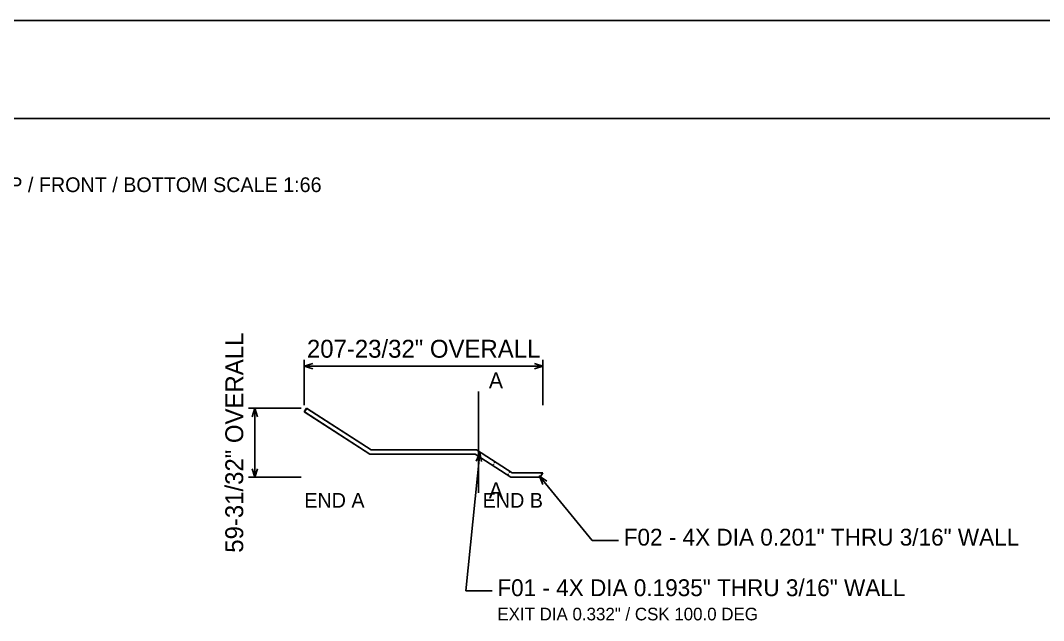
# Model space of a CAD drawing. Header units: inches. Extents: x 31 to 2213, y 31 to 1421.
# Drawn here: x 557 to 1447, y 898 to 1421 of the extents above; entities that cross this region are included whole.
import ezdxf
from ezdxf.enums import TextEntityAlignment as Align

# ---------------------------------------------------------------- set-up
doc = ezdxf.new("R2010")
doc.units = ezdxf.units.IN
doc.header["$MEASUREMENT"] = 0

msp = doc.modelspace()

# ---------------------------------------------------------------- linework, layer by layer
at = {"layer": 'ANNOTATION'}
for p, q in [((803.64, 1085.99), (803.64, 1125.41)), ((803.64, 1119.91), (810.97, 1122.2)), ((1004.03, 1122.2), (1011.36, 1119.91)), ((1011.36, 1085.99), (1011.36, 1125.41)), ((803.64, 1119.91), (1011.36, 1119.91)), ((810.97, 1117.61), (803.64, 1119.91)), ((1011.36, 1119.91), (1004.03, 1117.61)), ((955.14, 1097.91), (955.14, 1009.51)), ((800.89, 1083.24), (755.06, 1083.24)), ((758.26, 1075.91), (760.56, 1083.24)), ((760.56, 1083.24), (760.56, 1023.26)), ((760.56, 1083.24), (762.85, 1075.91)), ((956.35, 1044.36), (944.17, 924.26)), ((953.33, 1037.29), (956.35, 1044.36)), ((956.35, 1044.36), (957.89, 1036.83)), ((760.56, 1023.26), (758.26, 1030.59)), ((762.85, 1030.59), (760.56, 1023.26)), ((1008.23, 1024.06), (1054.17, 968.26)), ((1011.12, 1016.94), (1008.23, 1024.06)), ((1008.23, 1024.06), (1014.66, 1019.85)), ((800.89, 1023.26), (755.06, 1023.26)), ((1054.17, 968.26), (1077.08, 968.26)), ((944.17, 924.26), (967.08, 924.26))]:
    msp.add_line(p, q, dxfattribs=at)
at = {"layer": 'OUTLINE'}
for p, q in [((31.17, 1420.83), (2212.83, 1420.83)), ((31.17, 1335.58), (2212.83, 1335.58)), ((805.61, 1083.24), (803.64, 1080.19)), ((803.64, 1080.19), (805.61, 1083.24)), ((803.64, 1080.19), (803.8, 1080.09)), ((803.64, 1080.19), (860.66, 1043.32)), ((805.76, 1083.14), (803.8, 1080.09)), ((803.8, 1080.09), (805.76, 1083.14)), ((803.8, 1080.09), (860.66, 1043.32)), ((805.76, 1083.14), (805.61, 1083.24)), ((805.61, 1083.24), (861.73, 1046.94)), ((805.76, 1083.14), (861.73, 1046.94)), ((860.66, 1043.32), (952.36, 1043.32)), ((860.66, 1043.32), (952.36, 1043.32)), ((861.73, 1046.94), (953.43, 1046.94)), ((861.73, 1046.94), (953.43, 1046.94)), ((952.36, 1043.32), (983.37, 1023.26)), ((952.36, 1043.32), (983.37, 1023.26)), ((953.43, 1046.94), (984.44, 1026.89)), ((953.43, 1046.94), (984.44, 1026.89)), ((956.19, 1044.48), (956.2, 1044.49)), ((956.19, 1044.47), (956.19, 1044.48)), ((956.19, 1044.48), (956.19, 1044.48)), ((956.19, 1044.46), (956.19, 1044.47)), ((956.19, 1044.45), (956.19, 1044.46)), ((956.19, 1044.44), (956.19, 1044.45)), ((956.19, 1044.43), (956.19, 1044.44)), ((956.19, 1044.44), (956.19, 1044.44)), ((956.19, 1044.42), (956.19, 1044.43)), ((956.2, 1044.41), (956.19, 1044.42)), ((956.2, 1044.51), (956.2, 1044.52)), ((956.2, 1044.52), (956.21, 1044.52)), ((956.2, 1044.5), (956.2, 1044.51)), ((956.2, 1044.49), (956.2, 1044.5)), ((956.2, 1044.4), (956.2, 1044.41)), ((956.2, 1044.39), (956.2, 1044.4)), ((956.2, 1044.4), (956.2, 1044.4)), ((956.21, 1044.38), (956.2, 1044.39)), ((956.21, 1044.54), (956.22, 1044.55)), ((956.21, 1044.53), (956.21, 1044.54)), ((956.21, 1044.52), (956.21, 1044.53)), ((956.21, 1044.37), (956.21, 1044.38)), ((956.22, 1044.37), (956.21, 1044.37)), ((956.22, 1044.55), (956.23, 1044.56)), ((956.28, 1044.51), (956.22, 1044.55)), ((956.22, 1044.55), (956.22, 1044.55)), ((956.22, 1044.36), (956.22, 1044.37)), ((956.23, 1044.35), (956.22, 1044.36)), ((956.23, 1044.56), (956.24, 1044.57)), ((956.23, 1044.56), (956.23, 1044.56)), ((956.24, 1044.34), (956.23, 1044.35)), ((956.23, 1044.35), (956.23, 1044.35)), ((956.24, 1044.57), (956.24, 1044.58)), ((956.24, 1044.58), (956.25, 1044.58)), ((956.25, 1044.33), (956.24, 1044.34)), ((956.24, 1044.34), (956.24, 1044.34)), ((956.25, 1044.58), (956.26, 1044.59)), ((956.26, 1044.32), (956.25, 1044.33)), ((956.25, 1044.33), (956.25, 1044.33)), ((956.26, 1044.59), (956.27, 1044.6)), ((956.26, 1044.59), (956.26, 1044.59)), ((956.27, 1044.32), (956.26, 1044.32)), ((956.27, 1044.6), (956.28, 1044.6)), ((956.27, 1044.31), (956.27, 1044.32)), ((956.28, 1044.31), (956.27, 1044.31)), ((956.28, 1044.6), (956.29, 1044.61)), ((956.28, 1044.6), (956.28, 1044.6)), ((956.29, 1044.3), (956.28, 1044.31)), ((956.29, 1044.61), (956.3, 1044.61)), ((956.3, 1044.3), (956.29, 1044.3)), ((956.3, 1044.61), (956.31, 1044.61)), ((956.31, 1044.3), (956.3, 1044.3)), ((956.3, 1044.3), (956.3, 1044.3)), ((956.31, 1044.61), (956.31, 1044.62)), ((956.31, 1044.62), (956.32, 1044.62)), ((956.32, 1044.29), (956.31, 1044.3)), ((956.32, 1044.62), (956.33, 1044.62)), ((956.33, 1044.29), (956.32, 1044.29)), ((956.33, 1044.62), (956.34, 1044.62)), ((956.34, 1044.29), (956.33, 1044.29)), ((956.33, 1044.29), (956.33, 1044.29)), ((956.34, 1044.62), (956.35, 1044.62)), ((956.35, 1044.29), (956.34, 1044.29)), ((956.35, 1044.62), (956.35, 1044.62)), ((956.35, 1044.62), (956.36, 1044.62)), ((956.36, 1044.29), (956.35, 1044.29)), ((956.36, 1044.62), (956.37, 1044.62)), ((956.37, 1044.29), (956.36, 1044.29)), ((956.37, 1044.62), (956.38, 1044.62)), ((956.38, 1044.29), (956.37, 1044.29)), ((956.38, 1044.62), (956.39, 1044.62)), ((956.39, 1044.29), (956.38, 1044.29)), ((956.38, 1044.29), (956.38, 1044.29)), ((956.39, 1044.62), (956.39, 1044.62)), ((956.39, 1044.62), (956.4, 1044.61)), ((956.4, 1044.29), (956.39, 1044.29)), ((956.4, 1044.61), (956.41, 1044.61)), ((956.41, 1044.3), (956.4, 1044.29)), ((956.41, 1044.61), (956.42, 1044.61)), ((956.42, 1044.3), (956.41, 1044.3)), ((956.42, 1044.61), (956.43, 1044.61)), ((956.43, 1044.31), (956.42, 1044.3)), ((956.42, 1044.3), (956.42, 1044.3)), ((956.43, 1044.61), (956.43, 1044.6)), ((956.43, 1044.6), (956.44, 1044.6)), ((956.44, 1044.31), (956.43, 1044.31)), ((956.44, 1044.6), (956.45, 1044.59)), ((956.44, 1044.4), (956.5, 1044.36)), ((956.45, 1044.32), (956.44, 1044.31)), ((956.44, 1044.31), (956.44, 1044.31)), ((956.45, 1044.59), (956.45, 1044.59)), ((956.45, 1044.59), (956.46, 1044.58)), ((956.46, 1044.32), (956.45, 1044.32)), ((956.46, 1044.58), (956.47, 1044.58)), ((956.47, 1044.33), (956.46, 1044.33)), ((956.46, 1044.33), (956.46, 1044.32)), ((956.47, 1044.58), (956.47, 1044.57)), ((956.47, 1044.57), (956.48, 1044.57)), ((956.48, 1044.34), (956.47, 1044.33)), ((956.48, 1044.57), (956.48, 1044.56)), ((956.48, 1044.56), (956.49, 1044.56)), ((956.49, 1044.35), (956.48, 1044.35)), ((956.48, 1044.35), (956.48, 1044.34)), ((956.49, 1044.56), (956.49, 1044.55)), ((956.49, 1044.55), (956.5, 1044.54)), ((956.5, 1044.36), (956.49, 1044.36)), ((956.49, 1044.36), (956.49, 1044.35)), ((956.5, 1044.54), (956.5, 1044.54)), ((956.5, 1044.54), (956.51, 1044.53)), ((956.51, 1044.39), (956.5, 1044.38)), ((956.5, 1044.38), (956.5, 1044.37)), ((956.5, 1044.37), (956.5, 1044.36)), ((956.51, 1044.53), (956.51, 1044.52)), ((956.51, 1044.52), (956.51, 1044.51)), ((956.51, 1044.51), (956.51, 1044.51)), ((956.51, 1044.51), (956.52, 1044.5)), ((956.52, 1044.41), (956.51, 1044.4)), ((956.51, 1044.4), (956.51, 1044.39)), ((956.51, 1044.39), (956.51, 1044.39)), ((956.52, 1044.5), (956.52, 1044.49)), ((956.52, 1044.49), (956.52, 1044.48)), ((956.52, 1044.48), (956.52, 1044.47)), ((956.52, 1044.47), (956.52, 1044.47)), ((956.52, 1044.47), (956.52, 1044.46)), ((956.52, 1044.46), (956.52, 1044.45)), ((956.52, 1044.45), (956.52, 1044.44)), ((956.52, 1044.44), (956.52, 1044.43)), ((956.52, 1044.43), (956.52, 1044.43)), ((956.52, 1044.43), (956.52, 1044.42)), ((956.52, 1044.42), (956.52, 1044.41)), ((969.18, 1036.09), (969.19, 1036.1)), ((969.18, 1036.08), (969.18, 1036.09)), ((969.18, 1036.07), (969.18, 1036.08)), ((969.18, 1036.08), (969.18, 1036.08)), ((969.18, 1036.06), (969.18, 1036.07)), ((969.18, 1036.05), (969.18, 1036.06)), ((969.18, 1036.04), (969.18, 1036.05)), ((969.18, 1036.03), (969.18, 1036.04)), ((969.18, 1036.04), (969.18, 1036.04)), ((969.18, 1036.02), (969.18, 1036.03)), ((969.19, 1036.01), (969.18, 1036.02)), ((969.19, 1036.12), (969.2, 1036.13)), ((969.19, 1036.11), (969.19, 1036.12)), ((969.19, 1036.12), (969.19, 1036.12)), ((969.19, 1036.1), (969.19, 1036.11)), ((969.19, 1036), (969.19, 1036.01)), ((969.19, 1035.99), (969.19, 1036)), ((969.19, 1036), (969.19, 1036)), ((969.2, 1035.98), (969.19, 1035.99)), ((969.2, 1036.14), (969.21, 1036.15)), ((969.2, 1036.13), (969.2, 1036.14)), ((969.2, 1035.97), (969.2, 1035.98)), ((969.21, 1035.97), (969.2, 1035.97)), ((969.21, 1036.15), (969.22, 1036.16)), ((969.21, 1036.15), (969.21, 1036.15)), ((969.26, 1036.11), (969.21, 1036.15)), ((969.21, 1035.96), (969.21, 1035.97)), ((969.21, 1035.95), (969.21, 1035.96)), ((969.22, 1035.95), (969.21, 1035.95)), ((969.22, 1036.16), (969.23, 1036.17)), ((969.22, 1036.16), (969.22, 1036.16)), ((969.22, 1035.94), (969.22, 1035.95)), ((969.23, 1035.94), (969.22, 1035.94)), ((969.23, 1036.17), (969.23, 1036.18)), ((969.23, 1036.18), (969.24, 1036.18)), ((969.24, 1035.93), (969.23, 1035.94)), ((969.24, 1036.18), (969.25, 1036.19)), ((969.25, 1035.92), (969.24, 1035.93)), ((969.24, 1035.93), (969.24, 1035.93)), ((969.25, 1036.19), (969.26, 1036.2)), ((969.25, 1036.19), (969.25, 1036.19)), ((969.26, 1035.92), (969.25, 1035.92)), ((969.26, 1036.2), (969.27, 1036.2)), ((969.26, 1035.91), (969.26, 1035.92)), ((969.27, 1035.91), (969.26, 1035.91)), ((969.27, 1036.2), (969.28, 1036.21)), ((969.27, 1036.2), (969.27, 1036.2)), ((969.28, 1035.9), (969.27, 1035.91)), ((969.28, 1036.21), (969.29, 1036.21)), ((969.29, 1035.9), (969.28, 1035.9)), ((969.28, 1035.9), (969.28, 1035.9)), ((969.29, 1036.21), (969.3, 1036.21)), ((969.3, 1035.9), (969.29, 1035.9)), ((969.3, 1036.21), (969.3, 1036.22)), ((969.3, 1036.22), (969.31, 1036.22)), ((969.31, 1035.89), (969.3, 1035.9)), ((969.31, 1036.22), (969.32, 1036.22)), ((969.32, 1035.89), (969.31, 1035.89)), ((969.32, 1036.22), (969.33, 1036.22)), ((969.33, 1035.89), (969.32, 1035.89)), ((969.32, 1035.89), (969.32, 1035.89)), ((969.33, 1036.22), (969.34, 1036.22)), ((969.34, 1035.89), (969.33, 1035.89)), ((969.34, 1036.22), (969.34, 1036.22)), ((969.34, 1036.22), (969.35, 1036.22)), ((969.35, 1035.89), (969.34, 1035.89)), ((969.35, 1036.22), (969.36, 1036.22)), ((969.36, 1035.89), (969.35, 1035.89)), ((969.36, 1036.22), (969.37, 1036.22)), ((969.37, 1035.89), (969.36, 1035.89)), ((969.36, 1035.89), (969.36, 1035.89)), ((969.37, 1036.22), (969.38, 1036.22)), ((969.38, 1035.89), (969.37, 1035.89)), ((969.38, 1036.22), (969.38, 1036.22)), ((969.38, 1036.22), (969.39, 1036.21)), ((969.39, 1035.89), (969.38, 1035.89)), ((969.39, 1036.21), (969.4, 1036.21)), ((969.4, 1035.9), (969.39, 1035.89)), ((969.4, 1036.21), (969.41, 1036.21)), ((969.41, 1035.9), (969.4, 1035.9)), ((969.4, 1035.9), (969.4, 1035.9)), ((969.41, 1036.21), (969.41, 1036.21)), ((969.41, 1036.21), (969.42, 1036.2)), ((969.42, 1035.91), (969.41, 1035.9)), ((969.42, 1036.2), (969.43, 1036.2)), ((969.43, 1035.91), (969.42, 1035.91)), ((969.43, 1036.2), (969.44, 1036.19)), ((969.43, 1036), (969.49, 1035.96)), ((969.44, 1035.92), (969.43, 1035.91)), ((969.43, 1035.91), (969.43, 1035.91)), ((969.44, 1036.19), (969.44, 1036.19)), ((969.44, 1036.19), (969.45, 1036.18)), ((969.45, 1035.92), (969.44, 1035.92)), ((969.45, 1036.18), (969.46, 1036.18)), ((969.46, 1035.93), (969.45, 1035.93)), ((969.45, 1035.93), (969.45, 1035.92)), ((969.46, 1036.18), (969.46, 1036.17)), ((969.46, 1036.17), (969.47, 1036.17)), ((969.47, 1035.94), (969.46, 1035.93)), ((969.47, 1036.17), (969.47, 1036.16)), ((969.47, 1036.16), (969.48, 1036.16)), ((969.48, 1035.95), (969.47, 1035.95)), ((969.47, 1035.95), (969.47, 1035.94)), ((969.48, 1036.16), (969.48, 1036.15)), ((969.48, 1036.15), (969.49, 1036.14)), ((969.49, 1035.96), (969.48, 1035.96)), ((969.48, 1035.96), (969.48, 1035.95)), ((969.49, 1036.14), (969.49, 1036.14)), ((969.49, 1036.14), (969.5, 1036.13)), ((969.5, 1035.99), (969.49, 1035.98)), ((969.49, 1035.98), (969.49, 1035.97)), ((969.49, 1035.97), (969.49, 1035.96)), ((969.5, 1036.13), (969.5, 1036.12)), ((969.5, 1036.12), (969.5, 1036.11)), ((969.5, 1036.11), (969.5, 1036.11)), ((969.5, 1036.11), (969.51, 1036.1)), ((969.51, 1036.01), (969.5, 1036)), ((969.5, 1036), (969.5, 1035.99)), ((969.5, 1035.99), (969.5, 1035.99)), ((969.51, 1036.1), (969.51, 1036.09)), ((969.51, 1036.09), (969.51, 1036.08)), ((969.51, 1036.08), (969.51, 1036.07)), ((969.51, 1036.07), (969.51, 1036.07)), ((969.51, 1036.07), (969.51, 1036.06)), ((969.51, 1036.06), (969.51, 1036.05)), ((969.51, 1036.05), (969.51, 1036.04)), ((969.51, 1036.04), (969.51, 1036.03)), ((969.51, 1036.03), (969.51, 1036.02)), ((969.51, 1036.02), (969.51, 1036.02)), ((969.51, 1036.02), (969.51, 1036.01)), ((982.17, 1027.69), (982.18, 1027.7)), ((982.17, 1027.68), (982.17, 1027.69)), ((982.17, 1027.67), (982.17, 1027.68)), ((982.17, 1027.68), (982.17, 1027.68)), ((982.17, 1027.66), (982.17, 1027.67)), ((982.17, 1027.65), (982.17, 1027.66)), ((982.17, 1027.64), (982.17, 1027.65)), ((982.17, 1027.63), (982.17, 1027.64)), ((982.17, 1027.64), (982.17, 1027.64)), ((982.17, 1027.62), (982.17, 1027.63)), ((982.17, 1027.61), (982.17, 1027.62)), ((982.18, 1027.6), (982.17, 1027.61)), ((982.18, 1027.72), (982.19, 1027.73)), ((982.18, 1027.71), (982.18, 1027.72)), ((982.18, 1027.72), (982.18, 1027.72)), ((982.18, 1027.7), (982.18, 1027.71)), ((982.18, 1027.59), (982.18, 1027.6)), ((982.18, 1027.6), (982.18, 1027.6)), ((982.19, 1027.58), (982.18, 1027.59)), ((982.19, 1027.74), (982.2, 1027.75)), ((982.19, 1027.73), (982.19, 1027.74)), ((982.19, 1027.57), (982.19, 1027.58)), ((982.2, 1027.56), (982.19, 1027.57)), ((982.19, 1027.57), (982.19, 1027.57)), ((982.2, 1027.75), (982.21, 1027.76)), ((982.25, 1027.71), (982.2, 1027.75)), ((982.2, 1027.75), (982.2, 1027.75)), ((982.2, 1027.55), (982.2, 1027.56)), ((982.21, 1027.55), (982.2, 1027.55)), ((982.21, 1027.76), (982.22, 1027.77)), ((982.21, 1027.76), (982.21, 1027.76)), ((982.21, 1027.54), (982.21, 1027.55)), ((982.22, 1027.54), (982.21, 1027.54)), ((982.22, 1027.77), (982.22, 1027.78)), ((982.22, 1027.78), (982.23, 1027.78)), ((982.23, 1027.53), (982.22, 1027.54)), ((982.23, 1027.78), (982.23, 1027.79)), ((982.23, 1027.79), (982.24, 1027.79)), ((982.23, 1027.52), (982.23, 1027.53)), ((982.24, 1027.52), (982.23, 1027.52)), ((982.24, 1027.79), (982.25, 1027.8)), ((982.25, 1027.52), (982.24, 1027.52)), ((982.25, 1027.8), (982.25, 1027.8)), ((982.25, 1027.8), (982.26, 1027.8)), ((982.25, 1027.51), (982.25, 1027.52)), ((982.26, 1027.51), (982.25, 1027.51)), ((982.26, 1027.8), (982.27, 1027.81)), ((982.27, 1027.5), (982.26, 1027.51)), ((982.27, 1027.81), (982.28, 1027.81)), ((982.28, 1027.5), (982.27, 1027.5)), ((982.27, 1027.5), (982.27, 1027.5)), ((982.28, 1027.81), (982.29, 1027.82)), ((982.28, 1027.81), (982.28, 1027.81)), ((982.29, 1027.5), (982.28, 1027.5)), ((982.29, 1027.82), (982.3, 1027.82)), ((982.3, 1027.49), (982.29, 1027.5)), ((982.3, 1027.82), (982.31, 1027.82)), ((982.31, 1027.49), (982.3, 1027.49)), ((982.31, 1027.82), (982.32, 1027.82)), ((982.32, 1027.49), (982.31, 1027.49)), ((982.31, 1027.49), (982.31, 1027.49)), ((982.32, 1027.82), (982.32, 1027.82)), ((982.32, 1027.82), (982.33, 1027.82)), ((982.33, 1027.49), (982.32, 1027.49)), ((982.33, 1027.82), (982.34, 1027.82)), ((982.34, 1027.49), (982.33, 1027.49)), ((982.34, 1027.82), (982.35, 1027.82)), ((982.35, 1027.49), (982.34, 1027.49)), ((982.35, 1027.82), (982.36, 1027.82)), ((982.36, 1027.49), (982.35, 1027.49)), ((982.35, 1027.49), (982.35, 1027.49)), ((982.36, 1027.82), (982.37, 1027.82)), ((982.37, 1027.49), (982.36, 1027.49)), ((982.37, 1027.82), (982.37, 1027.82)), ((982.37, 1027.82), (982.38, 1027.81)), ((982.38, 1027.49), (982.37, 1027.49)), ((982.38, 1027.81), (982.39, 1027.81)), ((982.39, 1027.5), (982.38, 1027.49)), ((982.39, 1027.81), (982.4, 1027.81)), ((982.4, 1027.5), (982.39, 1027.5)), ((982.39, 1027.5), (982.39, 1027.5)), ((982.4, 1027.81), (982.4, 1027.81)), ((982.4, 1027.81), (982.41, 1027.8)), ((982.41, 1027.51), (982.4, 1027.5)), ((982.41, 1027.8), (982.42, 1027.8)), ((982.42, 1027.51), (982.41, 1027.51)), ((982.42, 1027.8), (982.43, 1027.79)), ((982.42, 1027.6), (982.47, 1027.56)), ((982.43, 1027.52), (982.42, 1027.51)), ((982.42, 1027.51), (982.42, 1027.51)), ((982.43, 1027.79), (982.43, 1027.79)), ((982.43, 1027.79), (982.44, 1027.78)), ((982.44, 1027.52), (982.43, 1027.52)), ((982.44, 1027.78), (982.44, 1027.78)), ((982.44, 1027.78), (982.45, 1027.77)), ((982.45, 1027.53), (982.44, 1027.53)), ((982.44, 1027.53), (982.44, 1027.52)), ((982.45, 1027.77), (982.46, 1027.77)), ((982.46, 1027.55), (982.45, 1027.54)), ((982.45, 1027.54), (982.45, 1027.53)), ((982.46, 1027.77), (982.46, 1027.76)), ((982.46, 1027.76), (982.47, 1027.76)), ((982.47, 1027.55), (982.46, 1027.55)), ((982.47, 1027.76), (982.47, 1027.75)), ((982.47, 1027.75), (982.48, 1027.74)), ((982.48, 1027.57), (982.47, 1027.56)), ((982.47, 1027.56), (982.47, 1027.56)), ((982.47, 1027.56), (982.47, 1027.55)), ((982.48, 1027.74), (982.48, 1027.74)), ((982.48, 1027.74), (982.48, 1027.73)), ((982.48, 1027.73), (982.49, 1027.72)), ((982.49, 1027.59), (982.48, 1027.58)), ((982.48, 1027.58), (982.48, 1027.57)), ((982.49, 1027.72), (982.49, 1027.71)), ((982.49, 1027.71), (982.49, 1027.71)), ((982.49, 1027.71), (982.5, 1027.7)), ((982.5, 1027.62), (982.49, 1027.61)), ((982.49, 1027.61), (982.49, 1027.6)), ((982.49, 1027.6), (982.49, 1027.59)), ((982.49, 1027.59), (982.49, 1027.59)), ((982.5, 1027.7), (982.5, 1027.69)), ((982.5, 1027.69), (982.5, 1027.68)), ((982.5, 1027.68), (982.5, 1027.67)), ((982.5, 1027.67), (982.5, 1027.67)), ((982.5, 1027.67), (982.5, 1027.66)), ((982.5, 1027.66), (982.5, 1027.65)), ((982.5, 1027.65), (982.5, 1027.64)), ((982.5, 1027.64), (982.5, 1027.63)), ((982.5, 1027.63), (982.5, 1027.62)), ((982.5, 1027.62), (982.5, 1027.62)), ((984.44, 1026.89), (1011.36, 1026.89)), ((984.44, 1026.89), (1011.36, 1026.89)), ((1009.02, 1023.26), (1011.36, 1026.89)), ((1011.36, 1026.89), (1009.02, 1023.26)), ((1010.05, 1026.41), (1010.06, 1026.42)), ((1010.05, 1026.4), (1010.05, 1026.41)), ((1010.05, 1026.39), (1010.05, 1026.4)), ((1010.05, 1026.38), (1010.05, 1026.39)), ((1010.05, 1026.37), (1010.05, 1026.38)), ((1010.05, 1026.38), (1010.05, 1026.38)), ((1010.06, 1026.36), (1010.05, 1026.37)), ((1010.06, 1026.45), (1010.07, 1026.46)), ((1010.06, 1026.44), (1010.06, 1026.45)), ((1010.06, 1026.43), (1010.06, 1026.44)), ((1010.06, 1026.42), (1010.06, 1026.43)), ((1010.06, 1026.42), (1010.06, 1026.42)), ((1010.06, 1026.35), (1010.06, 1026.36)), ((1010.06, 1026.34), (1010.06, 1026.35)), ((1010.06, 1026.33), (1010.06, 1026.34)), ((1010.06, 1026.34), (1010.06, 1026.34)), ((1010.07, 1026.32), (1010.06, 1026.33)), ((1010.07, 1026.46), (1010.08, 1026.47)), ((1010.07, 1026.46), (1010.07, 1026.46)), ((1010.07, 1026.31), (1010.07, 1026.32)), ((1010.08, 1026.3), (1010.07, 1026.31)), ((1010.07, 1026.31), (1010.07, 1026.31)), ((1010.08, 1026.48), (1010.09, 1026.49)), ((1010.08, 1026.47), (1010.08, 1026.48)), ((1010.14, 1026.44), (1010.08, 1026.48)), ((1010.08, 1026.48), (1010.08, 1026.48)), ((1010.08, 1026.29), (1010.08, 1026.3)), ((1010.09, 1026.29), (1010.08, 1026.29)), ((1010.09, 1026.49), (1010.09, 1026.5)), ((1010.09, 1026.5), (1010.1, 1026.5)), ((1010.09, 1026.28), (1010.09, 1026.29)), ((1010.1, 1026.27), (1010.09, 1026.28)), ((1010.1, 1026.5), (1010.11, 1026.51)), ((1010.11, 1026.26), (1010.1, 1026.27)), ((1010.1, 1026.27), (1010.1, 1026.27)), ((1010.11, 1026.51), (1010.12, 1026.52)), ((1010.11, 1026.51), (1010.11, 1026.51)), ((1010.12, 1026.26), (1010.11, 1026.26)), ((1010.12, 1026.52), (1010.13, 1026.53)), ((1010.12, 1026.52), (1010.12, 1026.52)), ((1010.12, 1026.25), (1010.12, 1026.26)), ((1010.13, 1026.25), (1010.12, 1026.25)), ((1010.13, 1026.53), (1010.14, 1026.53)), ((1010.14, 1026.24), (1010.13, 1026.25)), ((1010.14, 1026.53), (1010.15, 1026.54)), ((1010.15, 1026.24), (1010.14, 1026.24)), ((1010.14, 1026.24), (1010.14, 1026.24)), ((1010.15, 1026.54), (1010.15, 1026.54)), ((1010.15, 1026.54), (1010.16, 1026.54)), ((1010.16, 1026.23), (1010.15, 1026.24)), ((1010.16, 1026.54), (1010.17, 1026.54)), ((1010.17, 1026.23), (1010.16, 1026.23)), ((1010.17, 1026.54), (1010.18, 1026.55)), ((1010.18, 1026.22), (1010.17, 1026.23)), ((1010.17, 1026.23), (1010.17, 1026.23)), ((1010.18, 1026.55), (1010.18, 1026.55)), ((1010.18, 1026.55), (1010.19, 1026.55)), ((1010.19, 1026.22), (1010.18, 1026.22)), ((1010.19, 1026.55), (1010.2, 1026.55)), ((1010.2, 1026.22), (1010.19, 1026.22)), ((1010.2, 1026.55), (1010.21, 1026.55)), ((1010.21, 1026.22), (1010.2, 1026.22)), ((1010.21, 1026.55), (1010.22, 1026.55)), ((1010.22, 1026.22), (1010.21, 1026.22)), ((1010.21, 1026.22), (1010.21, 1026.22)), ((1010.22, 1026.55), (1010.22, 1026.55)), ((1010.22, 1026.55), (1010.23, 1026.55)), ((1010.23, 1026.22), (1010.22, 1026.22)), ((1010.23, 1026.55), (1010.24, 1026.55)), ((1010.24, 1026.22), (1010.23, 1026.22)), ((1010.24, 1026.55), (1010.25, 1026.55)), ((1010.25, 1026.22), (1010.24, 1026.22)), ((1010.25, 1026.55), (1010.26, 1026.55)), ((1010.26, 1026.23), (1010.25, 1026.22)), ((1010.25, 1026.22), (1010.25, 1026.22)), ((1010.26, 1026.55), (1010.27, 1026.55)), ((1010.27, 1026.23), (1010.26, 1026.23)), ((1010.27, 1026.55), (1010.27, 1026.54)), ((1010.27, 1026.54), (1010.28, 1026.54)), ((1010.28, 1026.23), (1010.27, 1026.23)), ((1010.28, 1026.54), (1010.29, 1026.54)), ((1010.29, 1026.23), (1010.28, 1026.23)), ((1010.29, 1026.54), (1010.3, 1026.53)), ((1010.3, 1026.24), (1010.29, 1026.24)), ((1010.29, 1026.24), (1010.29, 1026.23)), ((1010.3, 1026.53), (1010.3, 1026.53)), ((1010.3, 1026.53), (1010.31, 1026.53)), ((1010.3, 1026.33), (1010.36, 1026.3)), ((1010.31, 1026.25), (1010.3, 1026.24)), ((1010.31, 1026.53), (1010.32, 1026.52)), ((1010.32, 1026.25), (1010.31, 1026.25)), ((1010.31, 1026.25), (1010.31, 1026.25)), ((1010.32, 1026.52), (1010.32, 1026.52)), ((1010.32, 1026.52), (1010.33, 1026.51)), ((1010.33, 1026.26), (1010.32, 1026.25)), ((1010.33, 1026.51), (1010.33, 1026.51)), ((1010.33, 1026.51), (1010.34, 1026.5)), ((1010.34, 1026.27), (1010.33, 1026.27)), ((1010.33, 1026.27), (1010.33, 1026.26)), ((1010.34, 1026.5), (1010.35, 1026.49)), ((1010.35, 1026.28), (1010.34, 1026.28)), ((1010.34, 1026.28), (1010.34, 1026.27)), ((1010.35, 1026.49), (1010.35, 1026.49)), ((1010.35, 1026.49), (1010.36, 1026.48)), ((1010.36, 1026.3), (1010.35, 1026.29)), ((1010.35, 1026.29), (1010.35, 1026.28)), ((1010.36, 1026.48), (1010.36, 1026.47)), ((1010.36, 1026.47), (1010.36, 1026.47)), ((1010.36, 1026.47), (1010.37, 1026.46)), ((1010.37, 1026.31), (1010.36, 1026.3)), ((1010.36, 1026.3), (1010.36, 1026.3)), ((1010.37, 1026.46), (1010.37, 1026.45)), ((1010.37, 1026.45), (1010.37, 1026.44)), ((1010.37, 1026.44), (1010.38, 1026.44)), ((1010.38, 1026.33), (1010.37, 1026.33)), ((1010.37, 1026.33), (1010.37, 1026.32)), ((1010.37, 1026.32), (1010.37, 1026.31)), ((1010.38, 1026.44), (1010.38, 1026.43)), ((1010.38, 1026.43), (1010.38, 1026.42)), ((1010.38, 1026.42), (1010.38, 1026.41)), ((1010.38, 1026.41), (1010.38, 1026.41)), ((1010.38, 1026.41), (1010.38, 1026.4)), ((1010.38, 1026.4), (1010.39, 1026.39)), ((1010.39, 1026.38), (1010.38, 1026.37)), ((1010.38, 1026.37), (1010.38, 1026.36)), ((1010.38, 1026.36), (1010.38, 1026.36)), ((1010.38, 1026.36), (1010.38, 1026.35)), ((1010.38, 1026.35), (1010.38, 1026.34)), ((1010.38, 1026.34), (1010.38, 1026.33)), ((1010.39, 1026.39), (1010.39, 1026.38)), ((983.37, 1023.26), (1009.02, 1023.26)), ((983.37, 1023.26), (1009.02, 1023.26))]:
    msp.add_line(p, q, dxfattribs=at)
for centre, radius in [((955.14, 1042.57), 0.101), ((956.36, 1044.46), 0.0968), ((968.12, 1034.17), 0.101), ((969.35, 1036.05), 0.0968), ((981.11, 1025.77), 0.101), ((982.34, 1027.65), 0.0968), ((1008.17, 1024.14), 0.101), ((1010.22, 1026.39), 0.0967)]:
    msp.add_circle(centre, radius, dxfattribs=at)

# ---------------------------------------------------------------- texts
at = {"layer": 'ANNOTATION'}
for s, height, p in [('body-0907  |  QTY 1 IN RH HANDRAIL COVE  |  INCHES  |  TOP / FRONT / BOTTOM SCALE 1:66', 12.8333, (60.5, 1271.42)), ('A', 13.75, (964.3, 1100.66)), ('A', 13.75, (964.3, 1004.93)), ('END A', 12.833, (803.64, 996.68)), ('F02 - 4X DIA 0.201" THRU 3/16" WALL', 14.6667, (1081.67, 963.68)), ('F01 - 4X DIA 0.1935" THRU 3/16" WALL', 14.6667, (971.67, 919.68)), ('EXIT DIA 0.332" / CSK 100.0 DEG', 11, (971.67, 898.59))]:
    msp.add_text(s, height=height, dxfattribs=at).set_placement(p)
msp.add_text('59-31/32" OVERALL', height=15.5833, rotation=90, dxfattribs=at).set_placement((750.47, 1053.25), align=Align.CENTER)
msp.add_text('207-23/32" OVERALL', height=15.5833, dxfattribs=at).set_placement((907.5, 1127.24), align=Align.CENTER)
msp.add_text('END B', height=12.833, dxfattribs=at).set_placement((1011.36, 996.68), align=Align.RIGHT)

doc.saveas('drawing.dxf')
